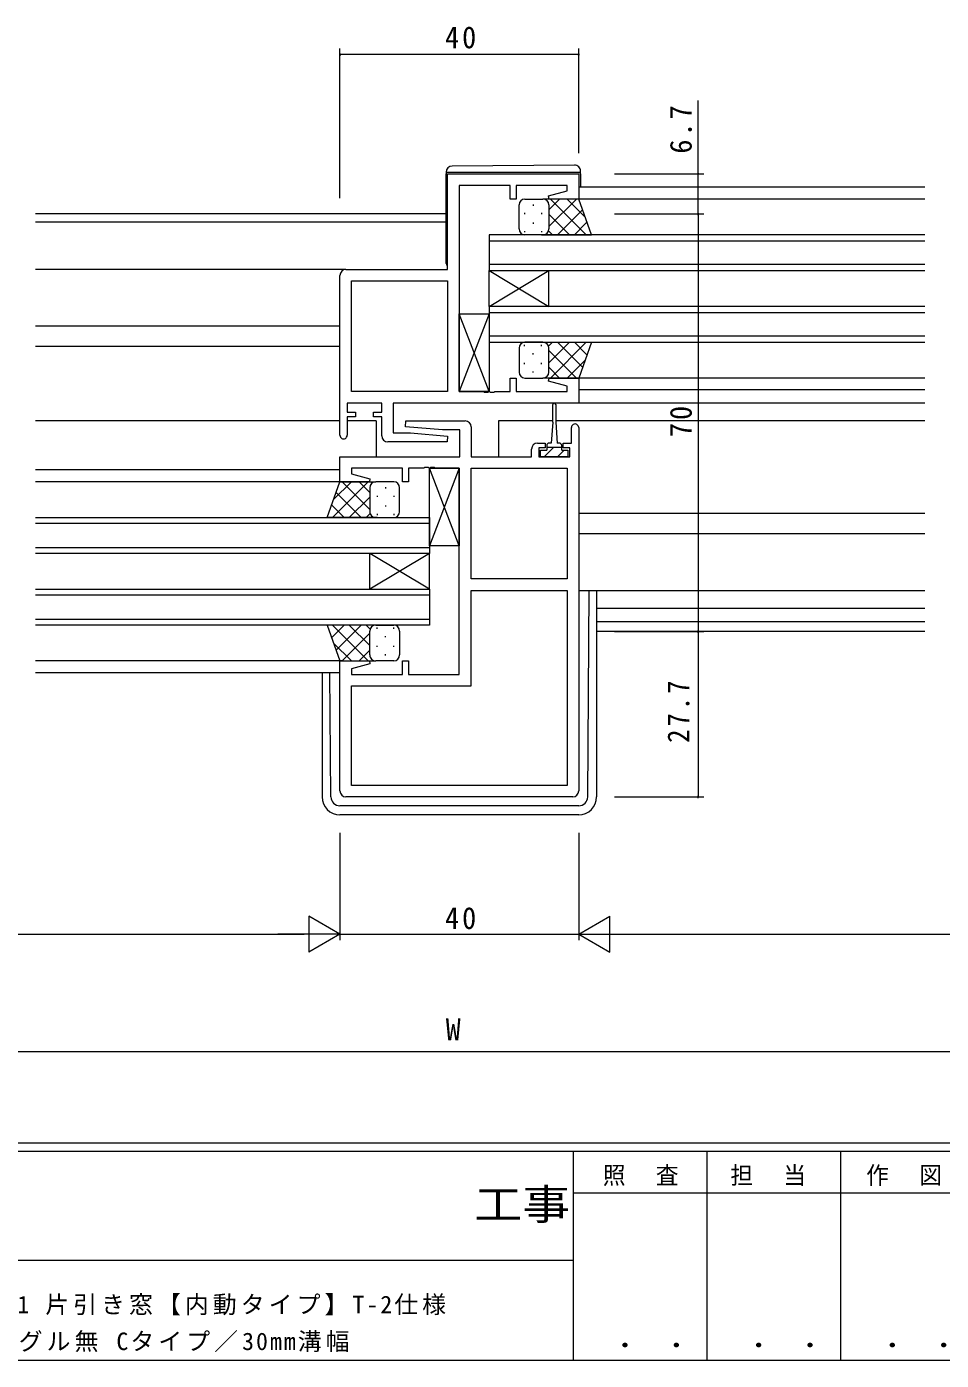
# Model space of a CAD drawing. Units: millimetres on the paper. Extents: x -420 to 373, y -297 to 267.
# Drawn here: x 5.9 to 159.2, y -297 to -73.5 of the extents above; entities that cross this region are included whole.
import ezdxf
from ezdxf.enums import TextEntityAlignment as Align

# ---------------------------------------------------------------- set-up
doc = ezdxf.new("R2010")
doc.units = ezdxf.units.MM
for name, color, linetype, lineweight in [('0-1_YKK_ZWAK', 7, 'Continuous', 9), ('0-3_YKK_12', 2, 'Continuous', 9), ('0-4_YKK_D', 6, 'Continuous', 9), ('0-6_YKK_13', 4, 'Continuous', 9), ('0-7_YKK_11', 7, 'Continuous', 9)]:
    doc.layers.add(name, color=color, linetype=linetype, lineweight=lineweight)
doc.layers.add('0-2_USER1', color=3, linetype='Continuous')
doc.styles.add('ＭＳ ゴシック', font='')
doc.styles.get('ＭＳ ゴシック').set_extended_font_data('MS Gothic')

msp = doc.modelspace()

# ---------------------------------------------------------------- linework, layer by layer
at = {"layer": '0-1_YKK_ZWAK'}
for p, q in [((352.3, -260.6), (-417.7, -260.6)), ((314.5, -262), (-417.7, -262)), ((97.5, -262), (97.5, -297)), ((119.9, -262), (119.9, -297)), ((142.3, -262), (142.3, -297)), ((165.684, -268.999), (97.5, -268.999)), ((-31.3, -280.199), (97.5, -280.199)), ((-417.7, -297), (314.5, -297))]:
    msp.add_line(p, q, dxfattribs=at)
at = {"layer": '0-3_YKK_12'}
for p, q in [((156.44, -100.375), (98.44, -100.375)), ((156.44, -102.375), (98.44, -102.375)), ((76.24, -104.875), (7.44, -104.875)), ((76.24, -106.275), (7.44, -106.275)), ((83.441, -108.375), (83.441, -114.375)), ((156.44, -108.375), (83.441, -108.375)), ((83.441, -109.375), (156.44, -109.375)), ((156.44, -113.375), (83.441, -113.375)), ((59.44, -114.175), (7.44, -114.175)), ((83.441, -114.375), (93.441, -120.375)), ((83.441, -120.375), (93.441, -114.375)), ((83.441, -120.375), (83.441, -114.375)), ((83.441, -114.375), (156.44, -114.375)), ((93.441, -120.375), (93.441, -114.375)), ((83.441, -120.375), (83.441, -126.375)), ((156.44, -120.375), (83.441, -120.375)), ((83.441, -121.375), (156.44, -121.375)), ((58.44, -123.675), (7.44, -123.675)), ((58.44, -127.075), (7.44, -127.075)), ((156.44, -125.375), (83.441, -125.375)), ((83.441, -126.375), (156.44, -126.375)), ((156.44, -132.374), (98.06, -132.377)), ((156.44, -134.375), (98.44, -134.374)), ((156.44, -136.575), (67.662, -136.575)), ((58.44, -139.575), (7.44, -139.575)), ((64.51, -139.575), (59.64, -139.575)), ((64.51, -139.575), (64.51, -145.468)), ((85.01, -139.575), (85.01, -145.468)), ((94.09, -139.575), (85.01, -139.575)), ((156.44, -139.575), (94.59, -139.575)), ((58.44, -147.775), (7.44, -147.775)), ((58.685, -149.775), (7.44, -149.775)), ((7.44, -155.775), (73.44, -155.775)), ((73.44, -155.775), (73.44, -161.775)), ((156.44, -155.075), (98.44, -155.075)), ((73.44, -156.775), (7.44, -156.775)), ((156.44, -158.475), (98.44, -158.475)), ((7.44, -160.775), (73.44, -160.775)), ((73.44, -161.775), (7.44, -161.775)), ((73.44, -161.775), (63.44, -167.775)), ((73.44, -167.775), (63.44, -161.775)), ((63.44, -167.775), (63.44, -161.775)), ((73.44, -167.775), (73.44, -161.775)), ((7.44, -167.775), (73.44, -167.775)), ((73.44, -168.775), (7.44, -168.775)), ((73.44, -167.775), (73.44, -173.775)), ((156.44, -170.975), (101.44, -170.975)), ((7.44, -172.775), (73.44, -172.775)), ((73.44, -173.775), (7.44, -173.775)), ((156.44, -173.245), (101.44, -173.245)), ((156.44, -174.875), (101.44, -174.875)), ((58.94, -179.775), (7.44, -179.775)), ((58.44, -181.775), (7.44, -181.775))]:
    msp.add_line(p, q, dxfattribs=at)
at = {"layer": '0-4_YKK_D'}
for p, q in [((58.44, -102.248), (58.44, -77.175)), ((98.44, -78.175), (58.44, -78.175)), ((98.44, -94.675), (98.44, -77.175)), ((104.44, -98.175), (119.44, -98.175)), ((104.44, -104.875), (119.44, -104.875)), ((118.44, -104.875), (118.44, -174.875)), ((104.44, -174.875), (119.44, -174.875)), ((104.44, -174.875), (119.44, -174.875)), ((118.44, -174.875), (118.44, -202.575)), ((104.44, -202.575), (119.44, -202.575)), ((58.44, -208.573), (58.44, -226.573)), ((58.44, -208.573), (58.44, -226.573)), ((98.44, -208.573), (98.44, -226.573)), ((98.44, -208.573), (98.44, -226.573)), ((58.44, -225.573), (53.244, -222.573)), ((53.244, -222.573), (53.244, -228.573)), ((98.44, -225.573), (103.636, -222.573)), ((103.636, -228.573), (103.636, -222.573)), ((-85.56, -225.573), (52.44, -225.573)), ((58.44, -225.573), (48.048, -225.573)), ((58.44, -225.573), (53.244, -228.573)), ((58.44, -225.573), (98.44, -225.573)), ((98.44, -225.573), (103.636, -228.573)), ((98.44, -225.573), (108.832, -225.573)), ((104.44, -225.573), (242.44, -225.573)), ((241.44, -245.275), (-84.56, -245.275))]:
    msp.add_line(p, q, dxfattribs=at)
msp.add_lwpolyline([(118.44, -104.875), (118.44, -98.175), (118.44, -85.874)], dxfattribs=at)
for centre, start, end in [((58.44, -78.175), 0, 180), ((58.44, -78.175), 180, 0), ((98.44, -78.175), 0, 180), ((98.44, -78.175), 180, 0), ((118.44, -98.175), 90, 270), ((118.44, -98.175), 270, 90), ((118.44, -104.875), 90, 270), ((118.44, -104.875), 90, 270), ((118.44, -104.875), 270, 90), ((118.44, -104.875), 270, 90), ((118.44, -174.875), 90, 270), ((118.44, -174.875), 90, 270), ((118.44, -174.875), 270, 90), ((118.44, -174.875), 270, 90), ((118.44, -202.575), 90, 270), ((118.44, -202.575), 270, 90)]:
    msp.add_arc(centre, 0.106, start, end, dxfattribs=at)
at = {"layer": '0-6_YKK_13'}
for p, q in [((76.24, -97.867), (76.24, -97.875)), ((76.24, -97.875), (76.24, -98.175)), ((76.24, -97.875), (76.736, -97.875)), ((76.24, -113.175), (76.24, -98.175)), ((97.731, -96.688), (77.231, -96.867)), ((98.74, -98.175), (98.74, -97.875)), ((98.74, -98.175), (98.74, -100.375)), ((89.44, -102.375), (92.44, -102.375)), ((98.44, -102.375), (92.44, -102.375)), ((93.44, -104.167), (95.232, -102.375)), ((93.44, -106.996), (98.06, -102.375)), ((93.708, -102.375), (99.708, -108.375)), ((96.537, -102.375), (99.498, -105.336)), ((100.583, -108.375), (98.44, -102.375)), ((88.44, -107.375), (88.44, -103.375)), ((89.389, -104.71), (89.389, -104.91)), ((90.804, -103.295), (90.804, -103.495)), ((92.219, -104.71), (92.219, -104.91)), ((93.44, -103.375), (93.44, -106.975)), ((93.44, -103.775), (93.44, -107.375)), ((93.44, -104.936), (96.88, -108.375)), ((94.889, -108.375), (99.084, -104.18)), ((90.804, -106.325), (90.804, -106.525)), ((97.717, -108.375), (99.829, -106.264)), ((89.389, -107.74), (89.389, -107.94)), ((92.44, -108.375), (89.44, -108.375)), ((92.219, -107.74), (92.219, -107.94)), ((92.219, -108.375), (100.583, -108.375)), ((93.383, -107.707), (94.052, -108.375)), ((83.44, -121.645), (78.44, -134.645)), ((83.44, -134.645), (78.44, -121.645)), ((88.44, -127.377), (88.44, -131.377)), ((89.389, -127.012), (89.389, -126.812)), ((92.44, -126.377), (89.44, -126.377)), ((92.219, -126.377), (100.583, -126.377)), ((92.219, -127.012), (92.219, -126.812)), ((93.383, -127.045), (94.052, -126.377)), ((93.44, -129.817), (96.88, -126.377)), ((93.44, -130.977), (93.44, -127.377)), ((93.708, -132.377), (99.708, -126.377)), ((94.889, -126.377), (99.084, -130.573)), ((97.717, -126.377), (99.829, -128.489)), ((100.583, -126.377), (98.44, -132.377)), ((90.804, -128.427), (90.804, -128.227)), ((93.44, -127.757), (98.06, -132.377)), ((93.44, -131.377), (93.44, -127.777)), ((96.537, -132.377), (99.498, -129.416)), ((89.389, -130.042), (89.389, -129.842)), ((90.804, -131.457), (90.804, -131.257)), ((92.219, -130.042), (92.219, -129.842)), ((93.44, -130.585), (95.232, -132.377)), ((89.44, -132.377), (92.44, -132.377)), ((98.44, -132.377), (92.44, -132.377)), ((94.09, -139.775), (94.09, -136.825)), ((94.59, -136.825), (94.59, -139.775)), ((94.09, -139.775), (93.84, -143.275)), ((94.59, -139.775), (94.84, -143.275)), ((94.271, -143.975), (92.671, -145.575)), ((93.09, -143.675), (93.09, -144.475)), ((93.09, -143.975), (95.59, -143.975)), ((93.84, -143.275), (93.49, -143.275)), ((95.19, -143.275), (94.84, -143.275)), ((96.016, -144.475), (94.916, -145.575)), ((95.59, -144.475), (95.59, -143.675)), ((78.44, -147.505), (73.44, -160.505)), ((78.44, -160.505), (73.44, -147.505)), ((56.297, -155.775), (58.44, -149.775)), ((63.172, -149.775), (57.172, -155.775)), ((60.344, -149.775), (57.383, -152.736)), ((61.992, -155.775), (57.796, -151.58)), ((58.44, -149.775), (64.44, -149.775)), ((63.44, -154.396), (58.82, -149.775)), ((63.44, -151.567), (61.648, -149.775)), ((63.44, -150.775), (63.44, -154.375)), ((63.44, -151.175), (63.44, -154.775)), ((67.44, -149.775), (64.44, -149.775)), ((66.077, -150.695), (66.077, -150.895)), ((68.44, -154.775), (68.44, -150.775)), ((59.163, -155.775), (57.051, -153.664)), ((63.44, -152.336), (60, -155.775)), ((64.662, -152.11), (64.662, -152.31)), ((66.077, -153.725), (66.077, -153.925)), ((67.492, -152.11), (67.492, -152.31)), ((64.662, -155.775), (56.297, -155.775)), ((63.497, -155.107), (62.829, -155.775)), ((64.44, -155.775), (67.44, -155.775)), ((64.662, -155.14), (64.662, -155.34)), ((67.492, -155.14), (67.492, -155.34)), ((98.44, -167.975), (156.44, -167.975)), ((99.951, -202.585), (100.225, -167.975)), ((101.44, -167.975), (101.44, -202.573)), ((56.297, -173.777), (58.44, -179.777)), ((64.662, -173.777), (56.297, -173.777)), ((59.163, -173.777), (57.051, -175.889)), ((63.172, -179.777), (57.172, -173.777)), ((61.992, -173.777), (57.796, -177.973)), ((63.44, -177.217), (60, -173.777)), ((63.497, -174.445), (62.829, -173.777)), ((64.44, -173.777), (67.44, -173.777)), ((64.662, -174.412), (64.662, -174.212)), ((67.492, -174.412), (67.492, -174.212)), ((63.44, -175.157), (58.82, -179.777)), ((63.44, -178.377), (63.44, -174.777)), ((63.44, -178.777), (63.44, -175.177)), ((66.077, -175.827), (66.077, -175.627)), ((68.44, -174.777), (68.44, -178.777)), ((60.344, -179.777), (57.383, -176.816)), ((63.44, -177.985), (61.648, -179.777)), ((64.662, -177.442), (64.662, -177.242)), ((66.077, -178.857), (66.077, -178.657)), ((67.492, -177.442), (67.492, -177.242)), ((58.44, -179.777), (64.44, -179.777)), ((67.44, -179.777), (64.44, -179.777)), ((55.44, -181.775), (55.44, -202.573)), ((56.928, -202.585), (56.764, -181.775)), ((98.451, -204.073), (58.428, -204.073)), ((98.44, -205.573), (58.44, -205.573))]:
    msp.add_line(p, q, dxfattribs=at)
for points in [[(76.736, -97.875), (98.236, -97.875), (98.74, -97.875), (98.74, -97.688)], [(95.59, -144.475), (96.64, -144.475), (96.64, -145.575), (92.04, -145.575), (92.04, -144.475), (93.09, -144.475)]]:
    msp.add_lwpolyline(points, dxfattribs=at)
for points in [[(83.44, -134.645), (78.44, -134.645), (78.44, -121.645), (83.44, -121.645)], [(78.44, -160.505), (73.44, -160.505), (73.44, -147.505), (78.44, -147.505)]]:
    msp.add_lwpolyline(points, close=True, dxfattribs=at)
for centre, radius, start, end in [((77.24, -97.867), 1, 90.5, 180), ((97.74, -97.688), 1, 0, 90.5), ((89.44, -103.375), 1, 90, 180), ((92.44, -103.375), 1, 0, 90), ((92.44, -103.375), 1, 0, 90), ((89.44, -107.375), 1, 180, 270), ((92.44, -107.375), 1, 270, 0), ((92.44, -107.375), 1, 270, 0), ((76.74, -113.175), 0.5, 180, 233.13016), ((89.44, -127.377), 1, 90, 180), ((92.44, -127.377), 1, 0, 90), ((92.44, -127.377), 1, 0, 90), ((89.44, -131.377), 1, 180, 270), ((92.44, -131.377), 1, 270, 0), ((92.44, -131.377), 1, 270, 0), ((94.34, -136.825), 0.25, 0, 180), ((93.49, -143.675), 0.4, 90, 180), ((95.19, -143.675), 0.4, 0, 90), ((64.44, -150.775), 1, 89.99998, 179.99998), ((64.44, -150.775), 1, 89.99998, 179.99998), ((67.44, -150.775), 1, 359.99998, 89.99998), ((64.44, -154.775), 1, 179.99998, 269.99998), ((64.44, -154.775), 1, 179.99998, 269.99998), ((67.44, -154.775), 1, 269.99998, 359.99998), ((64.44, -174.777), 1, 89.99998, 179.99998), ((64.44, -174.777), 1, 89.99998, 179.99998), ((67.44, -174.777), 1, 359.99998, 89.99998), ((64.44, -178.777), 1, 179.99998, 269.99998), ((64.44, -178.777), 1, 179.99998, 269.99998), ((67.44, -178.777), 1, 269.99998, 359.99998), ((58.44, -202.573), 3, 180, 270), ((58.428, -202.573), 1.5, 180.45232, 270), ((98.44, -202.573), 3, 270, 0), ((98.451, -202.573), 1.5, 270, 359.54767)]:
    msp.add_arc(centre, radius, start, end, dxfattribs=at)
at = {"layer": '0-7_YKK_11'}
for p, q in [((58.44, -141.975), (58.44, -115.175)), ((76.44, -116.105), (76.44, -134.645)), ((98.44, -140.675), (98.44, -201.575)), ((96.51, -147.505), (96.51, -166.045)), ((96.51, -200.645), (60.37, -200.645)), ((97.44, -202.575), (59.44, -202.575))]:
    msp.add_line(p, q, dxfattribs=at)
for points in [[(59.44, -114.175), (76.44, -114.175), (76.44, -98.175), (98.44, -98.175), (98.44, -102.375), (93.48, -102.375), (93.411, -101.853), (96.51, -101.022), (96.51, -100.105), (87.94, -100.105), (87.94, -102.375), (86.94, -102.375), (86.94, -100.105), (78.44, -100.105)], [(78.44, -100.105), (78.44, -134.645), (82.482, -134.645), (82.665, -134.765), (83.215, -134.765), (83.398, -134.645), (83.482, -134.645), (83.665, -134.765), (84.215, -134.765), (84.398, -134.645), (86.94, -134.645), (86.94, -132.375), (87.94, -132.375), (87.94, -134.645), (96.51, -134.645), (96.51, -133.728), (93.411, -132.898), (93.48, -132.375), (98.44, -132.375), (98.44, -136.575), (67.37, -136.575), (67.37, -141.575), (70.247, -141.575), (76.46, -142.119), (76.418, -143.075), (66.44, -143.075)], [(65.44, -142.075), (65.44, -138.875), (64.04, -138.875), (64.04, -138.075), (65.44, -138.075), (65.44, -136.575), (59.64, -136.575), (59.64, -138.075), (61.04, -138.075), (61.04, -138.875), (59.64, -138.875), (59.64, -141.975)], [(58.44, -201.575), (58.44, -179.775), (63.401, -179.775), (63.469, -180.298), (60.37, -181.128), (60.37, -182.045), (68.94, -182.045), (68.94, -179.775), (69.94, -179.775), (69.94, -182.045), (78.44, -182.045), (78.44, -147.505), (74.398, -147.505), (74.215, -147.385), (73.665, -147.385), (73.482, -147.505), (73.398, -147.505), (73.215, -147.385), (72.665, -147.385), (72.482, -147.505), (69.94, -147.505), (69.94, -149.775), (68.94, -149.775), (68.94, -147.505), (60.37, -147.505), (60.37, -148.422), (63.469, -149.253), (63.401, -149.775), (58.44, -149.775), (58.44, -145.575), (78.51, -145.575), (78.51, -141.075), (75.633, -141.075), (69.42, -140.532), (69.462, -139.575), (79.44, -139.575)], [(80.44, -140.575), (80.44, -145.575), (90.54, -145.575), (90.54, -144.275)], [(91.54, -143.275), (92.84, -143.275), (92.84, -144.075), (91.74, -144.075), (91.74, -145.575), (96.94, -145.575), (96.94, -144.075), (95.84, -144.075), (95.84, -143.275), (97.24, -143.275), (97.24, -140.675)]]:
    msp.add_lwpolyline(points, dxfattribs=at)
for points in [[(76.44, -116.105), (76.44, -134.645), (60.37, -134.645), (60.37, -116.105)], [(96.51, -147.505), (96.51, -166.045), (80.44, -166.045), (80.44, -147.505)], [(96.51, -200.645), (60.37, -200.645), (60.37, -183.975), (80.44, -183.975), (80.44, -167.975), (96.51, -167.975)]]:
    msp.add_lwpolyline(points, close=True, dxfattribs=at)
for centre, radius, start, end in [((59.44, -115.175), 1, 90, 179.99998), ((79.44, -140.575), 1, 0, 89.99998), ((97.84, -140.675), 0.6, 359.99998, 180), ((59.04, -141.975), 0.6, 179.99998, 0), ((66.44, -142.075), 1, 180, 269.99998), ((91.54, -144.275), 1, 90, 179.99998), ((59.44, -201.575), 1, 180, 269.99998), ((97.44, -201.575), 1, 270, 359.99998)]:
    msp.add_arc(centre, radius, start, end, dxfattribs=at)

# ---------------------------------------------------------------- texts
at = {"layer": '0-1_YKK_ZWAK', "color": 2, "style": 'ＭＳ ゴシック', "width": 1.15}
msp.add_text('工事', height=5.132, dxfattribs=at).set_placement((80.931, -274.956), align=Align.BOTTOM_LEFT)
at = {"layer": '0-1_YKK_ZWAK', "color": 3, "style": 'ＭＳ ゴシック', "width": 1.15}
for p in [(101.955, -295.946), (124.355, -295.946), (146.755, -295.946)]:
    msp.add_text(' ． ．', height=3.666, dxfattribs=at).set_placement(p, align=Align.BOTTOM_LEFT)
at = {"layer": '0-1_YKK_ZWAK', "char_height": 2.933, "attachment_point": 7, "style": 'ＭＳ ゴシック'}
for s, insert in [('\\T1.17;\\W0.95;照\\~\\~査', (102.489, -267.78)), ('\\T1.17;\\W0.95;担\\~\\~当', (123.855, -267.78)), ('\\T1.17;\\W0.95;作\\~\\~図', (146.62, -267.762))]:
    msp.add_mtext(s, dxfattribs=dict(at, insert=insert))
at = {"layer": '0-2_USER1', "color": 7, "char_height": 2.933, "attachment_point": 7, "style": 'ＭＳ ゴシック'}
for s, insert in [('\\T1.17;EXIMA31\\~片引き窓【内動タイプ】T-2仕様\\~', (-9.627, -289.449)), ('\\T1.17;RC枠\\~アングル無\\~Cタイプ／30mm溝幅\\~', (-16.443, -295.625))]:
    msp.add_mtext(s, dxfattribs=dict(at, insert=insert))
at = {"layer": '0-4_YKK_D', "color": 3, "style": 'ＭＳ ゴシック'}
msp.add_text('W', height=3.666, dxfattribs=at).set_placement((76.171, -244.475), align=Align.BOTTOM_LEFT)
at = {"layer": '0-4_YKK_D', "color": 3, "char_height": 3.666, "attachment_point": 7, "style": 'ＭＳ ゴシック'}
for insert in [(76.04, -77.175), (76.04, -224.773)]:
    msp.add_mtext('\\T1.21;\\W0.95;40', dxfattribs=dict(at, insert=insert))
at = {"layer": '0-4_YKK_D', "color": 3, "char_height": 3.666, "attachment_point": 7, "rotation": 90, "style": 'ＭＳ ゴシック'}
for s, insert in [('\\T1.21;\\W0.95;6.7', (117.44, -94.775)), ('\\T1.21;\\W0.95;70', (117.44, -142.275)), ('\\T1.22;\\W0.9;27.7', (117.04, -193.525))]:
    msp.add_mtext(s, dxfattribs=dict(at, insert=insert))

doc.saveas('drawing.dxf')
